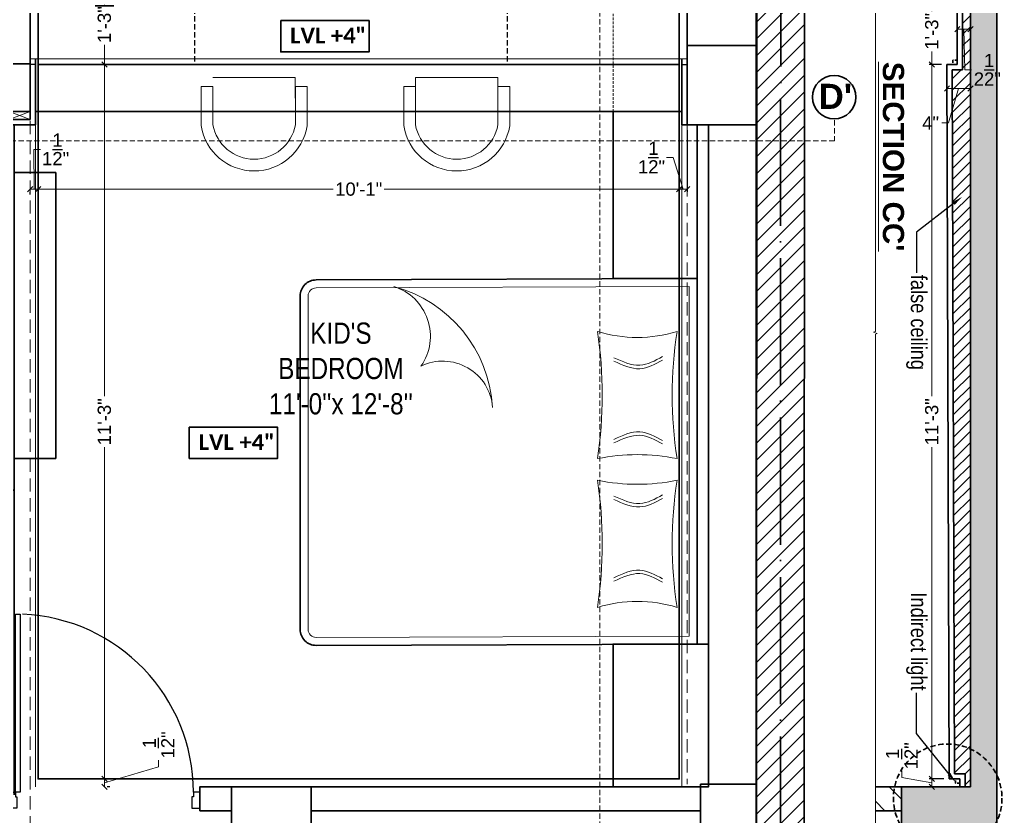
# Model space of a CAD drawing. Header units: millimetres. Extents: x 56222 to 3066687, y -650199 to -121287.
# Drawn here: x 128576 to 128762.9, y -185276.7 to -185126.4 of the extents above; entities that cross this region are included whole.
import ezdxf
from ezdxf import colors
from ezdxf.entities.mleader import LeaderData, LeaderLine
from ezdxf.math import Vec2, Vec3

# ---------------------------------------------------------------- set-up
doc = ezdxf.new("R2010")
doc.units = ezdxf.units.MM
doc.header["$MEASUREMENT"] = 0
doc.header["$PDMODE"] = 35
for name, pattern in [('00 . GROUND FLOOR$0$DASHED', [0.75, 0.5, -0.25]), ('ACAD_ISO04W100', [30, 24, -3, 0, -3]), ('DASHED2', [0.375, 0.25, -0.125]), ('DASHEDX2', [1.5, 1, -0.5])]:
    doc.linetypes.add(name, pattern=pattern)
doc.layers.get('Defpoints').update_dxf_attribs({"color": 220})
for name, color, linetype in [('AR DOOR', 40, 'Continuous'), ('AR ELE-5', 134, 'Continuous'), ('AR HATCH-7', 7, 'Continuous'), ('Labels and Texts', 8, 'Continuous')]:
    doc.layers.add(name, color=color, linetype=linetype)
for name, color, linetype, lineweight in [('COLUMN', 1, 'Continuous', 30), ('DIM.', 250, 'Continuous', 13), ('dim05', 1, 'Continuous', 13), ('FIRST FLOOR', 7, 'Continuous', 9), ('FIRST FLOOR ( TEXT )', 7, 'Continuous', 9), ('FIRST FLOOR_( PLine )_', 251, 'Continuous', 30), ('FURNITURE', 32, 'Continuous', 9), ('FURNITURE-1', 252, 'Continuous', 13), ('GF FALSE CEILING', 6, 'Continuous', 35), ('GROUND FLOOR', 7, 'Continuous', 9), ('GROUND FLOOR  ( HATCH )', 251, 'Continuous', 9), ('Labelling', 1, 'Continuous', 25), ('NAME PLATE', 7, 'Continuous', 25), ('SECTION ( SLAB PLine )', 104, 'Continuous', 30), ('Text', 7, 'Continuous', 15), ('wall', 7, 'Continuous', 30), ('X_PLOT', 1, 'Continuous', 9), ('XX~SLAB ( BEAM )~ ( DIM )', 7, 'Continuous', 9)]:
    doc.layers.add(name, color=color, linetype=linetype, lineweight=lineweight)
doc.layers.add('XX~SLAB ( PLINE )', color=251, linetype='Continuous', plot=False)
doc.styles.add('Arial', font='arial.ttf')
doc.styles.add('century g', font='GOTHIC.TTF')
doc.styles.add('KATHA', font='swissc.ttf')
doc.styles.get("Standard").update_dxf_attribs({"font": 'arial.ttf', "height": 6})
doc.styles.add('style4', font='ARIALN.TTF')
doc.dimstyles.new('ISO-25', dxfattribs={"dimtxt": 2.5, "dimasz": 1, "dimexe": 0.5, "dimexo": 1, "dimtad": 0, "dimdec": 1, "dimlunit": 4, "dimtxsty": 'Standard', "dimblk": 'OBLIQUE', "dimcen": 2.5, "dimclrd": 1, "dimclre": 1, "dimclrt": 5, "dimadec": 0, "dimazin": 0, "dimtfac": 1, "dimtdec": 1, "dimtmove": 0, "dimatfit": 3, "dimfxl": 1, "dimlwd": -1, "dimarcsym": 0})

# ---------------------------------------------------------------- blocks, each defined once
blk = doc.blocks.new('*U19')
for points in [[(-1160, 0), (-1120, 0), (-1120, 30), (-1110, 30), (-1110, 100), (-1160, 100)], [(40, 0), (0, 0), (0, 30), (-10, 30), (-10, 100), (40, 100)], [(0, 0), (0, -1120), (-30, -1120), (-30, 0)]]:
    blk.add_lwpolyline(points, close=True)
at = {"layer": 'AR ELE-5', "linetype": 'ByBlock', "ltscale": 15}
blk.add_arc((1.6, 0.7), 1121.6, 180.03474, 267.62699, dxfattribs=at)
blk = doc.blocks.new('_Oblique')
at = {"layer": 'wall', "color": 0, "lineweight": -2}
blk.add_line((-0.5, -0.5), (0.5, 0.5), dxfattribs=at)
blk = doc.blocks.new('*D161')
at = {"layer": 'Defpoints', "color": 0, "lineweight": 30, "transparency": 16777216}
for p in [(128579.45, -185153.08), (128700.45, -185154.76), (128579.45, -185158.34)]:
    blk.add_point(p, dxfattribs=at)
at = {"layer": 'dim05', "color": 1, "linetype": 'Continuous', "lineweight": -2, "transparency": 16777216}
for p, q in [((128579.45, -185154.08), (128579.45, -185158.84)), ((128700.45, -185155.76), (128700.45, -185158.84))]:
    blk.add_line(p, q, dxfattribs=at)
at = {"layer": 'dim05', "color": 1, "linetype": 'Continuous', "transparency": 16777216}
for p, q in [((128579.45, -185158.34), (128635.15, -185158.34)), ((128700.45, -185158.34), (128644.75, -185158.34))]:
    blk.add_line(p, q, dxfattribs=at)
at = {"layer": 'dim05', "color": 1, "transparency": 16777216, "rotation": 180}
blk.add_blockref('_Oblique', (128579.45, -185158.34), dxfattribs=at)
at = {"layer": 'dim05', "color": 1, "transparency": 16777216}
blk.add_blockref('_Oblique', (128700.45, -185158.34), dxfattribs=at)
at = {"layer": 'dim05', "color": 5, "lineweight": 25, "transparency": 16777216, "insert": (128639.95, -185158.34), "char_height": 2.5, "attachment_point": 5, "style": 'Arial'}
blk.add_mtext('10\'-1"', dxfattribs=at)
blk = doc.blocks.new('*D162')
at = {"layer": 'Defpoints', "color": 0, "lineweight": 30, "transparency": 16777216}
for p in [(128587.29, -185134.81), (128587.84, -185269.7), (128591.95, -185269.7)]:
    blk.add_point(p, dxfattribs=at)
at = {"layer": 'dim05', "color": 1, "linetype": 'Continuous', "lineweight": -2, "transparency": 16777216}
for p, q in [((128588.29, -185134.81), (128592.45, -185134.81)), ((128588.84, -185269.7), (128592.45, -185269.7))]:
    blk.add_line(p, q, dxfattribs=at)
at = {"layer": 'dim05', "color": 1, "linetype": 'Continuous', "transparency": 16777216}
for p, q in [((128591.95, -185134.81), (128591.95, -185197.45)), ((128591.95, -185269.7), (128591.95, -185207.06))]:
    blk.add_line(p, q, dxfattribs=at)
at = {"layer": 'dim05', "color": 1, "transparency": 16777216}
for p, rotation in [((128591.95, -185134.81), 90), ((128591.95, -185269.7), 270)]:
    blk.add_blockref('_Oblique', p, dxfattribs=dict(at, rotation=rotation))
at = {"layer": 'dim05', "color": 5, "lineweight": 25, "transparency": 16777216, "insert": (128591.95, -185202.26), "char_height": 2.5, "attachment_point": 5, "rotation": 90, "style": 'Arial'}
blk.add_mtext('11\'-3"', dxfattribs=at)
blk = doc.blocks.new('*D163')
at = {"layer": 'Defpoints', "color": 0, "lineweight": 30, "transparency": 16777216}
for p in [(128591.95, -185119.7), (128591.95, -185119.7), (128591.95, -185134.81)]:
    blk.add_point(p, dxfattribs=at)
at = {"layer": 'dim05', "color": 1, "linetype": 'Continuous', "transparency": 16777216}
for p, q in [((128591.95, -185119.7), (128591.95, -185123.43)), ((128591.95, -185134.81), (128591.95, -185131.09))]:
    blk.add_line(p, q, dxfattribs=at)
at = {"layer": 'dim05', "color": 1, "linetype": 'Continuous', "lineweight": -2, "transparency": 16777216}
for p, q in [((128592.95, -185119.7), (128592.45, -185119.7)), ((128592.95, -185134.81), (128592.45, -185134.81))]:
    blk.add_line(p, q, dxfattribs=at)
at = {"layer": 'dim05', "color": 1, "transparency": 16777216}
for p, rotation in [((128591.95, -185119.7), 90), ((128591.95, -185134.81), 270)]:
    blk.add_blockref('_Oblique', p, dxfattribs=dict(at, rotation=rotation))
at = {"layer": 'dim05', "color": 5, "lineweight": 25, "transparency": 16777216, "insert": (128591.95, -185127.26), "char_height": 2.5, "attachment_point": 5, "rotation": 90, "style": 'Arial'}
blk.add_mtext('1\'-3"', dxfattribs=at)
blk = doc.blocks.new('*D158')
at = {"layer": 'Defpoints', "color": 0, "lineweight": 30, "transparency": 16777216}
for p in [(128701.95, -185146.2), (128700.45, -185152.01), (128700.45, -185158.34)]:
    blk.add_point(p, dxfattribs=at)
at = {"layer": 'dim05', "color": 1, "linetype": 'Continuous', "lineweight": -2, "transparency": 16777216}
for p, q in [((128701.95, -185147.2), (128701.95, -185158.84)), ((128700.45, -185153.01), (128700.45, -185158.84))]:
    blk.add_line(p, q, dxfattribs=at)
at = {"layer": 'dim05', "color": 1, "linetype": 'Continuous', "transparency": 16777216}
for p, q in [((128699.31, -185152.37), (128698.06, -185152.37)), ((128701.2, -185158.34), (128699.31, -185152.37)), ((128701.95, -185158.34), (128700.45, -185158.34))]:
    blk.add_line(p, q, dxfattribs=at)
at = {"layer": 'dim05', "color": 1, "transparency": 16777216, "rotation": 180}
blk.add_blockref('_Oblique', (128700.45, -185158.34), dxfattribs=at)
at = {"layer": 'dim05', "color": 1, "transparency": 16777216}
blk.add_blockref('_Oblique', (128701.95, -185158.34), dxfattribs=at)
at = {"layer": 'dim05', "color": 5, "lineweight": 25, "transparency": 16777216, "insert": (128695.21, -185152.37), "char_height": 2.5, "attachment_point": 5, "style": 'Arial'}
blk.add_mtext('1{\\H1x;\\S1/2;}"', dxfattribs=at)
blk = doc.blocks.new('*D159')
at = {"layer": 'Defpoints', "color": 0, "lineweight": 30, "transparency": 16777216}
for p in [(128577.95, -185158.34), (128577.95, -185158.34), (128579.45, -185158.34)]:
    blk.add_point(p, dxfattribs=at)
at = {"layer": 'dim05', "color": 1, "linetype": 'Continuous', "transparency": 16777216}
for p, q in [((128578.7, -185158.34), (128578.65, -185150.82)), ((128578.65, -185150.82), (128579.9, -185150.82)), ((128579.45, -185158.34), (128577.95, -185158.34))]:
    blk.add_line(p, q, dxfattribs=at)
at = {"layer": 'dim05', "color": 1, "linetype": 'Continuous', "lineweight": -2, "transparency": 16777216}
for p, q in [((128577.95, -185159.34), (128577.95, -185158.84)), ((128579.45, -185159.34), (128579.45, -185158.84))]:
    blk.add_line(p, q, dxfattribs=at)
at = {"layer": 'dim05', "color": 1, "transparency": 16777216, "rotation": 180}
blk.add_blockref('_Oblique', (128577.95, -185158.34), dxfattribs=at)
at = {"layer": 'dim05', "color": 1, "transparency": 16777216}
blk.add_blockref('_Oblique', (128579.45, -185158.34), dxfattribs=at)
at = {"layer": 'dim05', "color": 5, "lineweight": 25, "transparency": 16777216, "insert": (128582.75, -185150.82), "char_height": 2.5, "attachment_point": 5, "style": 'Arial'}
blk.add_mtext('1{\\H1x;\\S1/2;}"', dxfattribs=at)
blk = doc.blocks.new('*D160')
at = {"layer": 'Defpoints', "color": 0, "lineweight": 30, "transparency": 16777216}
for p in [(128591.95, -185269.7), (128591.95, -185271.2), (128591.95, -185271.2)]:
    blk.add_point(p, dxfattribs=at)
at = {"layer": 'dim05', "color": 1, "linetype": 'Continuous', "transparency": 16777216}
for p, q in [((128602.17, -185267.39), (128602.17, -185266.14)), ((128591.95, -185270.45), (128602.17, -185267.39)), ((128591.95, -185269.7), (128591.95, -185271.2))]:
    blk.add_line(p, q, dxfattribs=at)
at = {"layer": 'dim05', "color": 1, "linetype": 'Continuous', "lineweight": -2, "transparency": 16777216}
for p, q in [((128592.95, -185269.7), (128592.45, -185269.7)), ((128592.95, -185271.2), (128592.45, -185271.2))]:
    blk.add_line(p, q, dxfattribs=at)
at = {"layer": 'dim05', "color": 1, "transparency": 16777216}
for p, rotation in [((128591.95, -185269.7), 90), ((128591.95, -185271.2), 270)]:
    blk.add_blockref('_Oblique', p, dxfattribs=dict(at, rotation=rotation))
at = {"layer": 'dim05', "color": 5, "lineweight": 25, "transparency": 16777216, "insert": (128602.17, -185263.28), "char_height": 2.5, "attachment_point": 5, "rotation": 90, "style": 'Arial'}
blk.add_mtext('1{\\H1x;\\S1/2;}"', dxfattribs=at)
blk = doc.blocks.new('*D175')
at = {"layer": 'Defpoints', "color": 0, "lineweight": 30, "transparency": 16777216}
for p in [(128750.98, -185139.32), (128755.39, -185139.32), (128755.39, -185139.32)]:
    blk.add_point(p, dxfattribs=at)
at = {"layer": 'dim05', "color": 1, "linetype": 'Continuous', "transparency": 16777216}
for p, q in [((128750.98, -185139.32), (128755.39, -185139.32)), ((128753.18, -185139.32), (128751.25, -185145.83)), ((128751.25, -185145.83), (128750, -185145.83))]:
    blk.add_line(p, q, dxfattribs=at)
at = {"layer": 'dim05', "color": 1, "linetype": 'Continuous', "lineweight": -2, "transparency": 16777216}
for p, q in [((128750.98, -185140.32), (128750.98, -185139.82)), ((128755.39, -185140.32), (128755.39, -185139.82))]:
    blk.add_line(p, q, dxfattribs=at)
at = {"layer": 'dim05', "color": 1, "transparency": 16777216, "rotation": 180}
blk.add_blockref('_Oblique', (128750.98, -185139.32), dxfattribs=at)
at = {"layer": 'dim05', "color": 1, "transparency": 16777216}
blk.add_blockref('_Oblique', (128755.39, -185139.32), dxfattribs=at)
at = {"layer": 'dim05', "color": 5, "lineweight": 25, "transparency": 16777216, "insert": (128747.89, -185145.83), "char_height": 2.5, "attachment_point": 5, "style": 'Arial'}
blk.add_mtext('4"', dxfattribs=at)
blk = doc.blocks.new('*D176')
at = {"layer": 'Defpoints', "color": 0, "lineweight": 30, "transparency": 16777216}
for p in [(128742.39, -185119.7), (128748.11, -185119.7), (128750.96, -185134.81)]:
    blk.add_point(p, dxfattribs=at)
at = {"layer": 'dim05', "color": 1, "linetype": 'Continuous', "lineweight": -2, "transparency": 16777216}
for p, q in [((128743.39, -185119.7), (128748.61, -185119.7)), ((128749.96, -185134.81), (128747.61, -185134.81))]:
    blk.add_line(p, q, dxfattribs=at)
at = {"layer": 'dim05', "color": 1, "linetype": 'Continuous', "transparency": 16777216}
for p, q in [((128748.11, -185119.7), (128748.11, -185124.71)), ((128748.11, -185134.81), (128748.11, -185132.37))]:
    blk.add_line(p, q, dxfattribs=at)
at = {"layer": 'dim05', "color": 1, "transparency": 16777216}
for p, rotation in [((128748.11, -185119.7), 90), ((128748.11, -185134.81), 270)]:
    blk.add_blockref('_Oblique', p, dxfattribs=dict(at, rotation=rotation))
at = {"layer": 'dim05', "color": 5, "lineweight": 25, "transparency": 16777216, "insert": (128748.11, -185128.54), "char_height": 2.5, "attachment_point": 5, "rotation": 90, "style": 'Arial'}
blk.add_mtext('1\'-3"', dxfattribs=at)
blk = doc.blocks.new('*D177')
at = {"layer": 'Defpoints', "color": 0, "lineweight": 30, "transparency": 16777216}
for p in [(128750.96, -185134.81), (128748.11, -185269.7), (128751.41, -185269.7)]:
    blk.add_point(p, dxfattribs=at)
at = {"layer": 'dim05', "color": 1, "linetype": 'Continuous', "lineweight": -2, "transparency": 16777216}
for p, q in [((128749.96, -185134.81), (128747.61, -185134.81)), ((128750.41, -185269.7), (128747.61, -185269.7))]:
    blk.add_line(p, q, dxfattribs=at)
at = {"layer": 'dim05', "color": 1, "linetype": 'Continuous', "transparency": 16777216}
for p, q in [((128748.11, -185134.81), (128748.11, -185197.45)), ((128748.11, -185269.7), (128748.11, -185207.06))]:
    blk.add_line(p, q, dxfattribs=at)
at = {"layer": 'dim05', "color": 1, "transparency": 16777216}
for p, rotation in [((128748.11, -185134.81), 90), ((128748.11, -185269.7), 270)]:
    blk.add_blockref('_Oblique', p, dxfattribs=dict(at, rotation=rotation))
at = {"layer": 'dim05', "color": 5, "lineweight": 25, "transparency": 16777216, "insert": (128748.11, -185202.26), "char_height": 2.5, "attachment_point": 5, "rotation": 90, "style": 'Arial'}
blk.add_mtext('11\'-3"', dxfattribs=at)
blk = doc.blocks.new('*D178')
at = {"layer": 'Defpoints', "color": 0, "lineweight": 30, "transparency": 16777216}
for p in [(128751.41, -185269.7), (128748.11, -185271.2), (128751.41, -185271.2)]:
    blk.add_point(p, dxfattribs=at)
at = {"layer": 'dim05', "color": 1, "linetype": 'Continuous', "transparency": 16777216}
for p, q in [((128742.45, -185269.44), (128742.45, -185268.19)), ((128748.11, -185270.45), (128742.45, -185269.44)), ((128748.11, -185269.7), (128748.11, -185271.2))]:
    blk.add_line(p, q, dxfattribs=at)
at = {"layer": 'dim05', "color": 1, "linetype": 'Continuous', "lineweight": -2, "transparency": 16777216}
for p, q in [((128750.41, -185269.7), (128747.61, -185269.7)), ((128750.41, -185271.2), (128747.61, -185271.2))]:
    blk.add_line(p, q, dxfattribs=at)
at = {"layer": 'dim05', "color": 1, "transparency": 16777216}
for p, rotation in [((128748.11, -185269.7), 90), ((128748.11, -185271.2), 270)]:
    blk.add_blockref('_Oblique', p, dxfattribs=dict(at, rotation=rotation))
at = {"layer": 'dim05', "color": 5, "lineweight": 25, "transparency": 16777216, "insert": (128742.45, -185265.33), "char_height": 2.5, "attachment_point": 5, "rotation": 90, "style": 'Arial'}
blk.add_mtext('1{\\H1x;\\S1/2;}"', dxfattribs=at)
blk = doc.blocks.new('*D179')
at = {"layer": 'Defpoints', "color": 0, "lineweight": 30, "transparency": 16777216}
for p in [(128752.93, -185127.66), (128755.39, -185127.66), (128755.39, -185128.14)]:
    blk.add_point(p, dxfattribs=at)
at = {"layer": 'dim05', "color": 1, "linetype": 'Continuous', "transparency": 16777216}
for p, q in [((128752.93, -185128.14), (128755.39, -185128.14)), ((128754.16, -185128.14), (128754.35, -185135.79)), ((128754.35, -185135.79), (128755.6, -185135.79))]:
    blk.add_line(p, q, dxfattribs=at)
at = {"layer": 'dim05', "color": 1, "linetype": 'Continuous', "lineweight": -2, "transparency": 16777216}
for p, q in [((128752.93, -185128.66), (128752.93, -185128.64)), ((128755.39, -185128.66), (128755.39, -185128.64))]:
    blk.add_line(p, q, dxfattribs=at)
at = {"layer": 'dim05', "color": 1, "transparency": 16777216, "rotation": 180}
blk.add_blockref('_Oblique', (128752.93, -185128.14), dxfattribs=at)
at = {"layer": 'dim05', "color": 1, "transparency": 16777216}
blk.add_blockref('_Oblique', (128755.39, -185128.14), dxfattribs=at)
at = {"layer": 'dim05', "color": 5, "lineweight": 25, "transparency": 16777216, "insert": (128758.59, -185135.79), "char_height": 2.5, "attachment_point": 5, "style": 'Arial'}
blk.add_mtext('2{\\H1x;\\S1/2;}"', dxfattribs=at)
blk = doc.blocks.new('KIDS')
at = {"layer": 'FURNITURE', "color": 9, "lineweight": 5, "true_color": 0xc7c8ca}
for p, q in [((134669.9, -183424.79), (134669.9, -183300.79)), ((134682.4, -183301.79), (134807.4, -183301.79)), ((134679.9, -183424.79), (134681.4, -183428.79)), ((134681.4, -183424.79), (134679.9, -183428.79)), ((134682.4, -183423.79), (134807.4, -183423.79))]:
    blk.add_line(p, q, dxfattribs=at)
at = {"layer": 'FURNITURE', "color": 9, "lineweight": 30, "true_color": 0xc7c8ca}
for p, q in [((134682.4, -183300.79), (134682.4, -183301.79)), ((134669.9, -183301.79), (134682.4, -183301.79)), ((134679.9, -183423.79), (134679.9, -183301.79)), ((134691.41, -183427.92), (134691.41, -183419.92)), ((134691.41, -183419.92), (134745.41, -183419.92)), ((134745.41, -183419.92), (134745.41, -183427.79)), ((134669.9, -183423.79), (134682.4, -183423.79)), ((134681.4, -183424.79), (134679.9, -183424.79)), ((134681.4, -183424.79), (134681.4, -183428.79)), ((134682.4, -183423.79), (134682.4, -183428.79)), ((134808.9, -183427.79), (134682.4, -183427.79)), ((134751.4, -183428.79), (134751.4, -183427.79)), ((134751.4, -183428.79), (134779.4, -183428.79))]:
    blk.add_line(p, q, dxfattribs=at)
at = {"layer": 'FURNITURE', "color": 9, "linetype": '00 . GROUND FLOOR$0$DASHED', "lineweight": 5, "true_color": 0xc7c8ca}
blk.add_line((134679.9, -183314.79), (134655.9, -183314.79), dxfattribs=at)
at = {"layer": 'FURNITURE', "color": 9, "true_color": 0xc7c8ca}
for p, q in [((134673.48, -183336.52, -0.04), (134677.38, -183336.52, -0.04)), ((134673.48, -183336.52, -0.04), (134673.48, -183352.07, -0.04)), ((134673.48, -183374.76, -0.04), (134677.38, -183374.76, -0.04)), ((134673.48, -183374.76, -0.04), (134673.48, -183390.31, -0.04))]:
    blk.add_line(p, q, dxfattribs=at)
at = {"layer": 'FURNITURE'}
blk.add_line((134677.38, -183352.07, -0.04), (134673.48, -183352.07, -0.04), dxfattribs=at)
at = {"layer": 'FURNITURE', "color": 9, "lineweight": 30, "true_color": 0xc7c8ca}
for points in [[(134682.4, -183296.79), (134780.43, -183296.79), (134780.43, -183298.89), (134682.4, -183298.89)], [(134780.43, -183296.79), (134780.43, -183314.79), (134807.4, -183314.79), (134807.4, -183296.79)]]:
    blk.add_lwpolyline(points, close=True, dxfattribs=at)
blk.add_lwpolyline([(134679.9, -183301.79), (134679.9, -183314.79), (134711.43, -183314.79), (134711.43, -183298.89), (134682.4, -183298.89)], dxfattribs=at)
blk.add_lwpolyline([(134777.68, -183373.83), (134714.68, -183373.83, -0.414214), (134711.68, -183370.83), (134711.43, -183298.89), (134780.43, -183298.89), (134780.68, -183370.83, -0.414214)], format="xyb", close=True, dxfattribs=at)
at = {"layer": 'FURNITURE', "color": 9, "linetype": 'DASHEDX2', "lineweight": 25, "true_color": 0xc7c8ca}
for points in [[(134655.9, -183334.79), (134671.01, -183334.79), (134671.01, -183300.79), (134655.9, -183300.79)], [(134655.9, -183393.79), (134671.01, -183393.79), (134671.01, -183424.79), (134655.9, -183424.79)]]:
    blk.add_lwpolyline(points, close=True, dxfattribs=at)
at = {"layer": 'FURNITURE', "color": 9, "true_color": 0xc7c8ca}
for points in [[(134777.68, -183372.33), (134714.68, -183372.33, -0.414214), (134713.18, -183370.83), (134712.93, -183300.39), (134778.93, -183300.39), (134779.18, -183370.83, -0.414214)], [(134727.94, -183351.04, -0.527965), (134735.73, -183337.52, 0.323475), (134712.93, -183356.16, -0.508743), (134727.94, -183351.04)]]:
    blk.add_lwpolyline(points, format="xyb", close=True, dxfattribs=at)
at = {"layer": 'FURNITURE', "color": 9, "true_color": 0xc7c8ca, "elevation": -0.01}
for points in [[(134745.42, -183317.71, -0.100586), (134745.42, -183302.71, -0.075726), (134721.42, -183302.71, -0.148967), (134721.42, -183317.71, -0.074116)], [(134749.5, -183317.71, 0.100586), (134749.5, -183302.71, 0.075726), (134773.5, -183302.71, 0.148967), (134773.5, -183317.71, 0.074116)]]:
    blk.add_lwpolyline(points, format="xyb", close=True, dxfattribs=at)
at = {"layer": 'FURNITURE', "color": 9, "true_color": 0xc7c8ca, "elevation": -0.04, "flags": 128}
for points in [[(134675.16, -183352.07), (134675.16, -183354.29), (134682.54, -183354.29, 0.853613), (134682.59, -183334.29), (134675.16, -183334.29), (134675.16, -183336.51)], [(134677.38, -183352.07), (134675.16, -183352.07), (134682.36, -183352.07, 0.835758), (134682.4, -183336.51), (134677.38, -183336.51), (134675.16, -183336.51)], [(134675.16, -183390.3), (134675.16, -183392.52), (134682.54, -183392.52, 0.853613), (134682.59, -183372.52), (134675.16, -183372.52), (134675.16, -183374.75)], [(134677.38, -183390.3), (134675.16, -183390.3), (134682.36, -183390.3, 0.835758), (134682.4, -183374.75), (134677.38, -183374.75), (134675.16, -183374.75)]]:
    blk.add_lwpolyline(points, format="xyb", dxfattribs=at)
at = {"layer": 'FURNITURE', "color": 9, "true_color": 0xc7c8ca}
for points in [[(134726.16, -183305.45, -0.01), (134726.93, -183306.86, -0.01), (134728.56, -183309.86, -0.01), (134727.12, -183312.98, -0.01), (134726.36, -183314.62, -0.01)], [(134726.8, -183305.45, -0.01), (134727.58, -183306.86, -0.01), (134729.21, -183309.86, -0.01), (134727.77, -183312.98, -0.01), (134727.01, -183314.62, -0.01)], [(134742, -183305.45, -0.01), (134741.22, -183306.86, -0.01), (134739.59, -183309.86, -0.01), (134741.03, -183312.98, -0.01), (134741.79, -183314.62, -0.01)], [(134742.64, -183305.45, -0.01), (134741.87, -183306.86, -0.01), (134740.24, -183309.86, -0.01), (134741.68, -183312.98, -0.01), (134742.44, -183314.62, -0.01)], [(134752.28, -183305.45, -0.01), (134753.05, -183306.86, -0.01), (134754.68, -183309.86, -0.01), (134753.24, -183312.98, -0.01), (134752.48, -183314.62, -0.01)], [(134752.92, -183305.45, -0.01), (134753.69, -183306.86, -0.01), (134755.32, -183309.86, -0.01), (134753.88, -183312.98, -0.01), (134753.13, -183314.62, -0.01)], [(134768.11, -183305.45, -0.01), (134767.34, -183306.86, -0.01), (134765.71, -183309.86, -0.01), (134767.15, -183312.98, -0.01), (134767.91, -183314.62, -0.01)], [(134768.76, -183305.45, -0.01), (134767.99, -183306.86, -0.01), (134766.35, -183309.86, -0.01), (134767.8, -183312.98, -0.01), (134768.55, -183314.62, -0.01)]]:
    blk.add_open_spline(points, degree=3, knots=[0, 0, 0, 0, 4.577917, 9.671137, 9.671137, 9.671137, 9.671137], dxfattribs=at)

msp = doc.modelspace()

# ---------------------------------------------------------------- hatches: boundary and pattern name
at = {"layer": 'AR HATCH-7', "lineweight": 15, "true_color": 0x939598}
h = msp.add_hatch(dxfattribs=at)
h.set_pattern_fill('AR-CONC', color=252, angle=135)
h.set_pattern_definition([(185, (-6096.121, -2022.387), (-4.62807079, 5.51551999), [0.75, -8.25]), (130, (-6096.121, -2022.387), (-4.3376815, -6.29992167), [0.6, -6.6]), (235.4514445, (-6096.5064, -2021.927), (-8.96575221, -0.78440164), [0.63740192, -7.01142112]), (181.1842, (-6097.535, -2023.801), (-6.37613776, 8.71693388), [1.125, -12.375]), (231.6356355, (-6098.066, -2023.075), (-13.4971167, -0.2790007), [0.9561034, -10.5171376]), (126.184164, (-6097.535, -2023.801), (-13.4971167, -0.2790007), [0.9, -9.9]), (156, (-6097.8885, -2022.7404), (-1.37382476, 7.06771572), [0.75, -8.25]), (101, (-6097.8885, -2022.7404), (-6.84808435, -3.40708593), [0.6, -6.6]), (206.4514447, (-6098.003, -2022.1514), (-8.22190906, 3.66062975), [0.6374019, -7.01142112]), (172.5, (-6096.1208, -2022.3868), (-2.439898176, -2.267931853), [0, -6.52, 0, -6.7, 0, -6.625]), (142.5, (-6096.1208, -2022.387), (-4.6490945, -0.92872942), [0, -3.82, 0, -6.37, 0, -2.525]), (102.5, (-6094.544, -2023.9637), (-3.615207618, 3.934181673), [0, -2.5, 0, -7.8, 0, -10.35]), (92.5, (-6093.837, -2024.671), (-4.83159807, 3.41589983), [0, -3.25, 0, -5.18, 0, -7.35])])
h.paths.add_polyline_path([(128760.39, -185111.09), (128755.39, -185111.09), (128755.39, -185115.2), (128742.39, -185115.2), (128742.39, -185123.7), (128755.39, -185123.7), (128755.39, -185271.2), (128742.39, -185271.2), (128742.5, -185279.7), (128755.5, -185279.7), (128755.39, -185407.02), (128760.39, -185407.02)])
h = msp.add_hatch(dxfattribs=at)
h.set_pattern_fill('ANSI32', color=252, scale=15, angle=90)
h.set_pattern_definition([(135, (-6096.121, -1997.33), (-3.97747564, -3.97747564), []), (135, (-6096.121, -1994.6783), (-3.97747564, -3.97747564), [])])
h.paths.add_polyline_path([(128742.39, -185271.2), (128737.46, -185271.2), (128737.46, -185275.7), (128742.39, -185275.7)])
at = {"layer": 'GROUND FLOOR  ( HATCH )', "transparency": 33554687}
h = msp.add_hatch(dxfattribs=at)
h.set_pattern_fill('ANSI31', color=6, scale=18, style=0)
h.set_pattern_definition([(45, (12183.2623, -22812.0268), (-1.590990258, 1.590990258), [])])
h.paths.add_polyline_path([(128723.95, -185111.18), (128714.95, -185111.18), (128714.95, -185425.2), (128723.95, -185425.2)])
at = {"layer": 'GROUND FLOOR  ( HATCH )', "lineweight": 15}
h = msp.add_hatch(dxfattribs=at)
h.set_pattern_fill('ANSI31', color=6, scale=12, angle=180, style=0)
h.set_pattern_definition([(225, (-3157.3636, -172.4574), (1.060660172, -1.060660172), [])])
h.paths.add_polyline_path([(128755.39, -185123.7), (128753.93, -185123.7), (128753.93, -185135.81), (128751.93, -185135.81), (128752.41, -185268.7), (128754.42, -185268.7), (128754.42, -185271.2), (128755.39, -185271.2)])

# ---------------------------------------------------------------- linework, layer by layer
at = {"layer": 'COLUMN', "transparency": 33554687}
for points in [[(128701.95, -185131.2), (128714.95, -185131.2), (128714.95, -185146.2), (128701.95, -185146.2)], [(128701.95, -185131.2), (128714.95, -185131.2), (128714.95, -185146.2), (128701.95, -185146.2)], [(128569.45, -185134.7), (128577.95, -185134.7), (128577.95, -185143.7), (128569.45, -185143.7)], [(128630.95, -185271.2), (128630.95, -185281.7), (128615.95, -185281.7), (128615.95, -185271.2)], [(128704.45, -185270.7), (128714.95, -185270.7), (128714.95, -185285.7), (128704.45, -185285.7)]]:
    msp.add_lwpolyline(points, close=True, dxfattribs=at)
at = {"layer": 'dim05', "color": 242, "linetype": 'DASHEDX2', "lineweight": 30, "true_color": 0xcd2027}
msp.add_circle((128751.11, -185273.35), 10.25, dxfattribs=at)
at = {"layer": 'FIRST FLOOR', "transparency": 33554687}
for p, q in [((128714.95, -185114.7), (128714.95, -185425.2)), ((128615.95, -185271.2), (128615.95, -185275.2))]:
    msp.add_line(p, q, dxfattribs=at)
at = {"layer": 'FIRST FLOOR_( PLine )_', "transparency": 33554687}
for p, q in [((128714.95, -185425.2), (128714.95, -185114.7)), ((128701.95, -185119.7), (128701.95, -185132.16)), ((128701.95, -185119.7), (128701.95, -185131.2)), ((128705.95, -185147.7), (128705.95, -185270.7)), ((128704.45, -185271.2), (128615.95, -185271.2)), ((128615.95, -185271.2), (128615.95, -185275.2)), ((128630.95, -185275.7), (128704.45, -185275.7))]:
    msp.add_line(p, q, dxfattribs=at)
for points in [[(128495.95, -185119.2), (128569.45, -185119.2), (128569.45, -185215.2), (128573.95, -185215.2), (128573.95, -185143.7), (128577.95, -185143.7), (128577.95, -185119.7), (128608.95, -185119.7), (128608.95, -185115.2), (128495.95, -185114.7)], [(128714.95, -185270.7), (128714.95, -185115.2), (128667.95, -185115.2), (128667.95, -185119.7), (128701.95, -185119.7)], [(128705.95, -185146.2), (128705.95, -185270.7)], [(128704.45, -185271.2), (128615.95, -185271.2), (128615.95, -185275.7)]]:
    msp.add_lwpolyline(points, dxfattribs=at)
msp.add_lwpolyline([(128609.95, -185275.7), (128615.95, -185275.7), (128615.95, -185271.2), (128609.95, -185271.2)], close=True, dxfattribs=at)
msp.add_lwpolyline([(128609.95, -185275.7), (128615.95, -185275.7), (128615.95, -185271.2), (128609.95, -185271.2)], close=True, dxfattribs=at)
at = {"layer": 'FURNITURE-1', "color": 251, "linetype": 'DASHEDX2', "true_color": 0x636466}
msp.add_lwpolyline([(128689.31, -185109.73), (128685.44, -185109.73), (128685.44, -185431.73), (128690.48, -185431.8)], dxfattribs=at)
at = {"layer": 'FURNITURE-1', "color": 251, "linetype": 'DASHEDX2', "true_color": 0x636466, "elevation": 1.49}
msp.add_lwpolyline([(128729.73, -185145.32), (128729.73, -185149.19), (128306.45, -185149.19), (128306.38, -185144.16)], dxfattribs=at)
at = {"layer": 'FURNITURE-1', "color": 1, "linetype": 'ByBlock', "lineweight": 30}
msp.add_circle((128729.69, -185140.95), 4.1, dxfattribs=at)
at = {"layer": 'GF FALSE CEILING', "color": 6, "lineweight": 30}
for points in [[(128579.45, -185134.81), (128700.45, -185134.81), (128700.45, -185123.7), (128579.45, -185123.7)], [(128579.45, -185134.81), (128579.45, -185269.7), (128700.45, -185269.7), (128700.45, -185134.81)]]:
    msp.add_lwpolyline(points, close=True, dxfattribs=at)
at = {"layer": 'GROUND FLOOR', "color": 1, "linetype": 'ACAD_ISO04W100', "transparency": 33554687}
msp.add_line((128719.6, -185111.18), (128719.45, -185425.2), dxfattribs=at)
at = {"layer": 'GROUND FLOOR', "transparency": 33554687}
for p, q in [((128724.1, -185111.18), (128723.95, -185452.32)), ((128715.04, -185260.33), (128714.95, -185452.32))]:
    msp.add_line(p, q, dxfattribs=at)
at = {"layer": 'GROUND FLOOR', "color": 6, "lineweight": 30}
for p, q in [((128752.93, -185134.81), (128752.93, -185123.7)), ((128753.93, -185135.81), (128753.93, -185123.7)), ((128750.92, -185134.81), (128751.41, -185269.7)), ((128750.92, -185134.81), (128752.93, -185134.81)), ((128751.93, -185135.81), (128752.41, -185268.7)), ((128751.93, -185135.81), (128753.93, -185135.81)), ((128751.41, -185269.7), (128753.42, -185269.7)), ((128752.42, -185268.7), (128754.42, -185268.7)), ((128753.42, -185269.7), (128753.42, -185271.2)), ((128754.42, -185268.7), (128754.42, -185271.2))]:
    msp.add_line(p, q, dxfattribs=at)
at = {"layer": 'GROUND FLOOR', "color": 6, "lineweight": 30, "transparency": 33554687}
msp.add_lwpolyline([(128724.11, -185111.18), (128715.11, -185111.18), (128714.95, -185442.82), (128723.95, -185442.82)], close=True, dxfattribs=at)
at = {"layer": 'GROUND FLOOR', "color": 3, "linetype": '00 . GROUND FLOOR$0$DASHED', "lineweight": 30}
for points in [[(128752.93, -185134.81), (128752.93, -185134), (128752.11, -185134), (128752.11, -185134.81)], [(128753.42, -185269.7), (128753.42, -185270.51), (128752.6, -185270.51), (128752.6, -185269.7)]]:
    msp.add_lwpolyline(points, close=True, dxfattribs=at)
at = {"layer": 'Labelling', "color": 251, "linetype": 'DASHED2', "lineweight": 0, "ltscale": 10, "true_color": 0x636466, "transparency": 33554687}
for p, q in [((128701.95, -185119.7), (128701.95, -185270.7)), ((128577.95, -185141.7), (128577.95, -185279.7))]:
    msp.add_line(p, q, dxfattribs=at)
at = {"layer": 'Labels and Texts', "color": 1, "lineweight": 30, "ltscale": 0.3, "transparency": 33554687, "elevation": 1.12}
for points in [[(128625.23, -185126.52), (128641.91, -185126.52), (128641.91, -185132.41), (128625.23, -185132.41)], [(128607.96, -185203.29), (128624.64, -185203.29), (128624.64, -185209.18), (128607.96, -185209.18)]]:
    msp.add_lwpolyline(points, close=True, dxfattribs=at)
at = {"layer": 'SECTION ( SLAB PLine )', "color": 1}
for p, q in [((128760.39, -185111.01), (128760.39, -185407.02)), ((128755.39, -185123.7), (128755.39, -185271.2))]:
    msp.add_line(p, q, dxfattribs=at)
msp.add_lwpolyline([(128755.39, -185271.2), (128742.39, -185271.2), (128742.39, -185279.7)], dxfattribs=at)
at = {"layer": 'Text', "color": 251, "linetype": 'Continuous', "lineweight": 0, "true_color": 0x636466}
msp.add_lwpolyline([(128737.46, -185407.02), (128737.46, -185185.69), (128737.8, -185185.56), (128737.11, -185185.31), (128737.46, -185185.19), (128737.46, -185102.82)], dxfattribs=at)
at = {"layer": 'X_PLOT', "linetype": 'ACAD_ISO04W100', "lineweight": 30, "transparency": 33554687}
msp.add_line((128719.6, -185111.18), (128719.45, -185452.32), dxfattribs=at)
at = {"layer": 'XX~SLAB ( BEAM )~ ( DIM )', "lineweight": 30}
for points in [[(128737.46, -185271.2), (128742.39, -185271.2)], [(128742.39, -185275.7), (128737.46, -185275.7)]]:
    msp.add_lwpolyline(points, dxfattribs=at)
at = {"layer": 'XX~SLAB ( PLINE )', "transparency": 33554687}
msp.add_lwpolyline([(128558.27, -185115.01), (128714.95, -185115.2), (128714.95, -185425.2), (128705.95, -185425.2), (128686.14, -185425.2), (128645.81, -185425.2), (128620.45, -185425.2), (128477.95, -185425.2), (128477.95, -185461.2), (128309.95, -185461.2), (128309.95, -185114.7)], dxfattribs=at)

# ---------------------------------------------------------------- block references
at = {"layer": 'AR DOOR', "linetype": 'ByBlock', "lineweight": -2, "transparency": 33554687, "extrusion": (0, 0, -1), "xscale": -0.02999999999996949, "yscale": 0.02999999999996949, "zscale": -0.02999999999996949, "rotation": 180}
msp.add_blockref('*U19', (-128575.15, -185272.2), dxfattribs=at)
at = {"layer": 'dim05', "lineweight": 30, "rotation": 270}
msp.add_blockref('KIDS', (312002.74, -50463.8), dxfattribs=at)

# ---------------------------------------------------------------- texts
at = {"layer": 'DIM.', "color": 1, "insert": (128742.87, -185134.29), "char_height": 4, "attachment_point": 1, "rotation": 270}
msp.add_mtext_dynamic_manual_height_columns("{\\fArial|b1|i0|c0|p34;\\LSECTION CC'}", width=111.5588, gutter_width=1, heights=[0], dxfattribs=at)
at = {"layer": 'FIRST FLOOR ( TEXT )', "transparency": 33554687, "insert": (128636.59, -185192.22), "char_height": 4, "attachment_point": 5, "style": 'KATHA'}
msp.add_mtext("KID'S\\PBEDROOM\\P11'-0''x 12'-8''", dxfattribs=at)
at = {"layer": 'NAME PLATE', "color": 251, "true_color": 0x636466, "transparency": 33554687, "char_height": 3, "attachment_point": 5, "style": 'century g'}
for insert in [(128634.2, -185129.33, 1.12), (128616.93, -185206.1, 1.12)]:
    msp.add_mtext_dynamic_manual_height_columns('{\\fCalibri|b1|i0|c0|p34;\\C256;\\c0;LVL +4"}', width=51.7191, gutter_width=1, heights=[0], dxfattribs=dict(at, insert=insert))
at = {"layer": 'Text', "insert": (128729.9, -185140.81, -3.61), "char_height": 4.7336, "attachment_point": 5}
msp.add_mtext("\\A1;{\\fArial|b1|i0|c0|p34;\\C1;D'}", dxfattribs=at)

# ---------------------------------------------------------------- dimensions: what is measured, and where the dimension line sits
at = {"layer": 'dim05', "color": 27, "lineweight": 25, "true_color": 0x7d5120}
for base, p1, p2, picture, middle in [((128591.95, -185119.7), (128591.95, -185134.81), (128591.95, -185119.7), '*D163', (128591.95, -185127.26)), ((128591.95, -185269.7), (128587.29, -185134.81), (128587.84, -185269.7), '*D162', (128591.95, -185202.26)), ((128748.11, -185269.7), (128750.96, -185134.81), (128751.41, -185269.7), '*D177', (128748.11, -185202.26)), ((128591.95, -185271.2), (128591.95, -185269.7), (128591.95, -185271.2), '*D160', (128602.17, -185265.51))]:
    dim = msp.add_linear_dim(base=base, p1=p1, p2=p2, angle=270, dimstyle='ISO-25', override={"dimtxsty": 'Arial', "dimtmove": 1}, dxfattribs=at)
    dim.commit()
    dim.dimension.update_dxf_attribs({"geometry": picture, "text_midpoint": middle})
for base, p1, p2, picture, middle in [((128748.11, -185119.7), (128750.96, -185134.81), (128742.39, -185119.7), '*D176', (128748.11, -185128.54)), ((128748.11, -185271.2), (128751.41, -185269.7), (128751.41, -185271.2), '*D178', (128742.45, -185267.56))]:
    dim = msp.add_linear_dim(base=base, p1=p1, p2=p2, angle=270, dimstyle='ISO-25', override={"dimtxsty": 'Arial', "dimtmove": 1}, dxfattribs=at)
    dim.commit()
    dim.dimension.update_dxf_attribs({"geometry": picture, "text_midpoint": middle, "dimtype": 160})
for base, p1, p2, override, picture, middle in [((128755.39, -185128.14), (128752.93, -185127.66), (128755.39, -185127.66), {"dimtxsty": 'Arial', "dimtmove": 1}, '*D179', (128756.22, -185135.79)), ((128755.39, -185139.32), (128750.98, -185139.32), (128755.39, -185139.32), {"dimdec": 0, "dimtxsty": 'Arial', "dimtmove": 1}, '*D175', (128749.38, -185145.83)), ((128700.45, -185158.34), (128701.95, -185146.2), (128700.45, -185152.01), {"dimtxsty": 'Arial', "dimtmove": 1}, '*D158', (128697.44, -185152.37)), ((128577.95, -185158.34), (128579.45, -185158.34), (128577.95, -185158.34), {"dimtxsty": 'Arial', "dimtmove": 1}, '*D159', (128580.52, -185150.82))]:
    dim = msp.add_linear_dim(base=base, p1=p1, p2=p2, dimstyle='ISO-25', override=override, dxfattribs=at)
    dim.commit()
    dim.dimension.update_dxf_attribs({"geometry": picture, "text_midpoint": middle, "dimtype": 160})
dim = msp.add_linear_dim(base=(128579.45, -185158.34), p1=(128700.45, -185154.76), p2=(128579.45, -185153.08), dimstyle='ISO-25', override={"dimtxsty": 'Arial', "dimtmove": 1}, dxfattribs=at)
dim.commit()
dim.dimension.update_dxf_attribs({"geometry": '*D161', "text_midpoint": (128639.95, -185158.34)})

# ---------------------------------------------------------------- leaders
at = {"layer": 'Text', "color": 1, "lineweight": 0, "ltscale": 20}
ml = msp.add_multileader_mtext('Standard', dxfattribs=at)
ml.set_content('false ceiling', color=1, style='style4')
ml.set_leader_properties()
ml.build(insert=Vec2(0, 0))
ml.multileader.update_dxf_attribs({"dogleg_length": 2.02, "arrow_head_size": 2})
ctx = ml.context
ctx.base_point, ctx.char_height, ctx.arrow_head_size, ctx.landing_gap_size, ctx.plane_origin, ctx.plane_x_axis, ctx.plane_y_axis = Vec3(128745.23, -185174.12), 3, 2, 0.4, Vec3(128745.23, -185110.16), Vec3(0, -1), Vec3(1, 0)
notes = []
notes.append((ctx, [(0, (1, 1, 0), (128745.23, -185166.43), (0, -1), 7.69, [(0, [(128753.81, -185159.81)], 0, [])])]))
ctx.mtext.insert, ctx.mtext.text_direction, ctx.mtext.rotation = Vec3(128747.17, -185174.52), Vec3(0, -1), 4.712389
ml = msp.add_multileader_mtext('Standard', dxfattribs=at)
ml.set_content('Indirect light', color=1, style='style4')
ml.set_leader_properties()
ml.build(insert=Vec2(0, 0))
ml.multileader.update_dxf_attribs({"dogleg_length": 2.02, "arrow_head_size": 2})
ctx = ml.context
ctx.base_point, ctx.char_height, ctx.arrow_head_size, ctx.landing_gap_size, ctx.plane_origin, ctx.plane_x_axis, ctx.plane_y_axis = Vec3(128745.23, -185234.43), 3, 2, 0.4, Vec3(128745.23, -185317.37), Vec3(0, -1), Vec3(1, 0)
ctx.text_align_type = 2
notes.append((ctx, [(0, (1, 1, 0), (128745.23, -185261.1), (0, 1), 7.69, [(0, [(128752.61, -185270.33)], 0, [])])]))
ctx.mtext.insert, ctx.mtext.text_direction, ctx.mtext.rotation, ctx.mtext.alignment = Vec3(128747.17, -185253.01), Vec3(0, -1), 4.712389, 3
for ctx, leaders in notes:
    for number, flags, end, landing, length, lines in leaders:
        leader = LeaderData()
        leader.index, (leader.has_last_leader_line, leader.has_dogleg_vector, leader.attachment_direction) = number, flags
        leader.last_leader_point, leader.dogleg_vector, leader.dogleg_length = Vec3(end), Vec3(landing), length
        for number, points, colour, breaks in lines:
            line = LeaderLine()
            line.index, line.vertices, line.color, line.breaks = number, Vec3.list(points), colors.encode_raw_color(colour), breaks
            leader.lines.append(line)
        ctx.leaders.append(leader)

doc.saveas('drawing.dxf')
